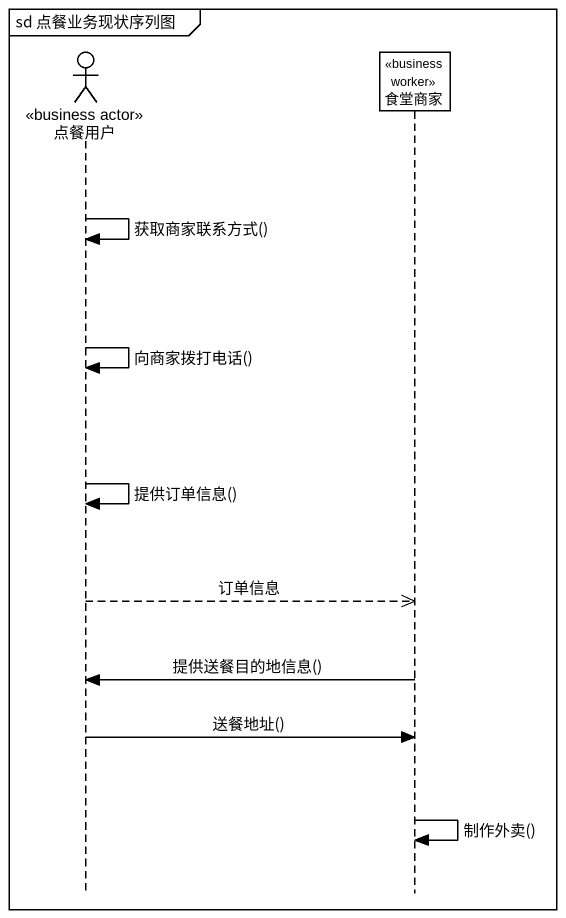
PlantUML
@startuml
mainframe sd 点餐业务现状序列图
hide footbox
actor 点餐用户 <<business actor>>
participant 食堂商家 <<business worker>>

点餐用户 -> 点餐用户 : 获取商家联系方式()
点餐用户 -> 点餐用户 : 向商家拨打电话()
点餐用户 -> 点餐用户 : 提供订单信息()
点餐用户 -->> 食堂商家 : 订单信息
食堂商家 -> 点餐用户 : 提供送餐目的地信息()
点餐用户 -> 食堂商家 : 送餐地址()
食堂商家 -> 食堂商家 : 制作外卖()
@enduml
